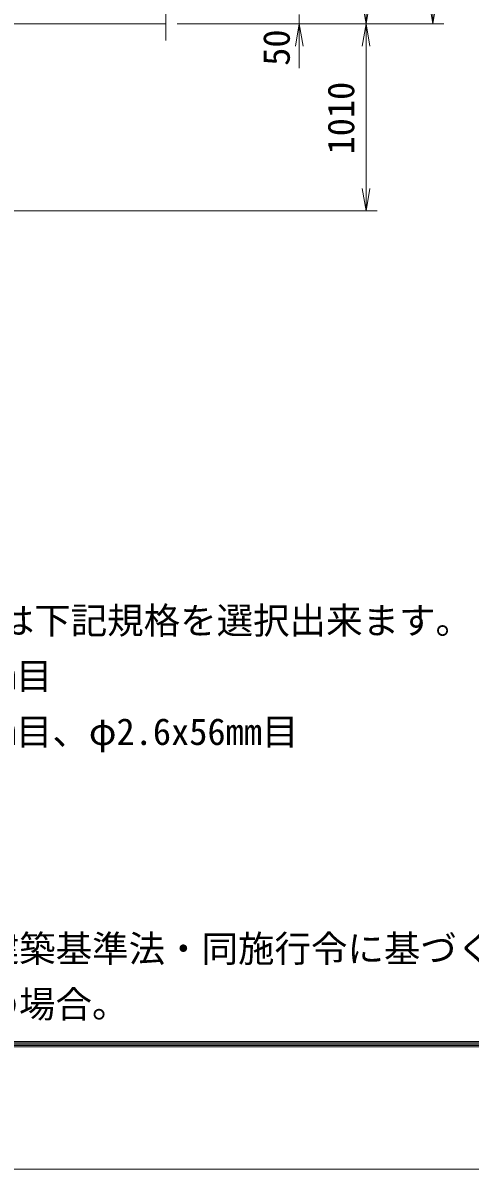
# Model space of a CAD drawing. Units: millimetres, scale not verified. Extents: x -12600 to 12600, y -8910 to 8910.
# Drawn here: x -8129 to -5716, y -8910 to -2719 of the extents above; entities that cross this region are included whole.
import ezdxf
from ezdxf.enums import TextEntityAlignment as Align

# ---------------------------------------------------------------- set-up
doc = ezdxf.new("R2010")
doc.units = ezdxf.units.MM
doc.header["$LTSCALE"] = 30
for name, color, linetype, lineweight in [('0-0_D-TTL', 7, 'Continuous', 9), ('0-1_D-TTL-TXT', 7, 'Continuous', 9), ('0-5_D-BGD', 7, 'Continuous', 9), ('0-9_D-STR-DIM', 7, 'Continuous', 9), ('0-A_0', 7, 'Continuous', 9)]:
    doc.layers.add(name, color=color, linetype=linetype, lineweight=lineweight)
doc.styles.add('ＭＳ ゴシック', font='')
doc.styles.get('ＭＳ ゴシック').set_extended_font_data('MS Gothic')

# ---------------------------------------------------------------- blocks, each defined once
blk = doc.blocks.new('_Open')
at = {"layer": '0-A_0'}
blk.add_line((-30, 5), (0, 0), dxfattribs=at)
blk.add_lwpolyline([(-30, -5), (0, 0), (-30, 0)], dxfattribs=at)

msp = doc.modelspace()

# ---------------------------------------------------------------- linework, layer by layer
at = {"layer": '0-0_D-TTL', "color": 2}
msp.add_lwpolyline([(-12600, 8910), (12600, 8910), (12600, -8910), (-12600, -8910)], close=True, dxfattribs=at)
at = {"layer": '0-0_D-TTL'}
for points in [[(-11790, 8250), (11790, 8250), (11790, -8250), (-11790, -8250)], [(-11782.5, 8242.5), (11782.5, 8242.5), (11782.5, -8242.5), (-11782.5, -8242.5)], [(-11775, 8235), (11775, 8235), (11775, -8235), (-11775, -8235)], [(-11767.5, 8227.5), (11767.5, 8227.5), (11767.5, -8227.5), (-11767.5, -8227.5)], [(-11760, 8220), (11760, 8220), (11760, -8220), (-11760, -8220)]]:
    msp.add_lwpolyline(points, close=True, dxfattribs=at)
at = {"layer": '0-5_D-BGD'}
msp.add_line((-7357.73, -2723.9), (-8357.73, -2723.9), dxfattribs=at)
at = {"layer": '0-9_D-STR-DIM'}
for p, q in [((-7357.73, -1224.55), (-7357.73, -2813.9)), ((-7297.73, -2723.9), (-6577.73, -2723.9)), ((-7297.73, -2723.9), (-6217.73, -2723.9)), ((-7297.73, -2723.9), (-5857.73, -2723.9)), ((-7297.73, -2723.9), (-6217.73, -2723.9)), ((-6637.73, -2673.9), (-6637.73, -2723.9)), ((-6637.73, -2843.9), (-6637.73, -2963.9)), ((-6277.73, -2843.9), (-6277.73, -3613.9)), ((-8767.48, -3733.9), (-6217.73, -3733.9))]:
    msp.add_line(p, q, dxfattribs=at)

# ---------------------------------------------------------------- block references
at = {"layer": '0-9_D-STR-DIM', "xscale": 4, "yscale": 4}
for p, rotation in [((-6277.73, -2723.9), 270), ((-5917.73, -2723.9), 270), ((-6637.73, -2723.9), 90), ((-6277.73, -2723.9), 90), ((-6277.73, -3733.9), 270)]:
    msp.add_blockref('_Open', p, dxfattribs=dict(at, rotation=rotation))

# ---------------------------------------------------------------- texts
at = {"layer": '0-1_D-TTL-TXT', "style": 'ＭＳ ゴシック'}
for s, p in [('（備\u3000考）本図に使用する菱形金網は下記規格を選択出来ます。', (-11414.12, -6062.51)), ('\u3000\u3000\u3000\u3000\u3000φ3.2x50mm目、φ3.2x56mm目', (-11414.12, -6362.51)), ('\u3000\u3000\u3000\u3000\u3000φ2.6x40mm目、φ2.6x50mm目、φ2.6x56mm目', (-11414.12, -6662.51)), ('（設計条件）風荷重：昭和57年改正 建築基準法・同施行令に基づく風圧力に準拠。', (-11593.14, -7835.01)), ('（基礎条件）長期許容地耐力49kN/m の場合。', (-11593.14, -8135.01))]:
    msp.add_text(s, height=144.3, dxfattribs=at).set_placement(p, align=Align.BOTTOM_LEFT)
at = {"layer": '0-9_D-STR-DIM', "style": 'ＭＳ ゴシック'}
for s, p in [('50', (-6645.93, -2950.69)), ('1010', (-6297.98, -3429.6))]:
    msp.add_text(s, height=144.3, rotation=90, dxfattribs=at).set_placement(p, align=Align.BOTTOM_LEFT)

doc.saveas('drawing.dxf')
